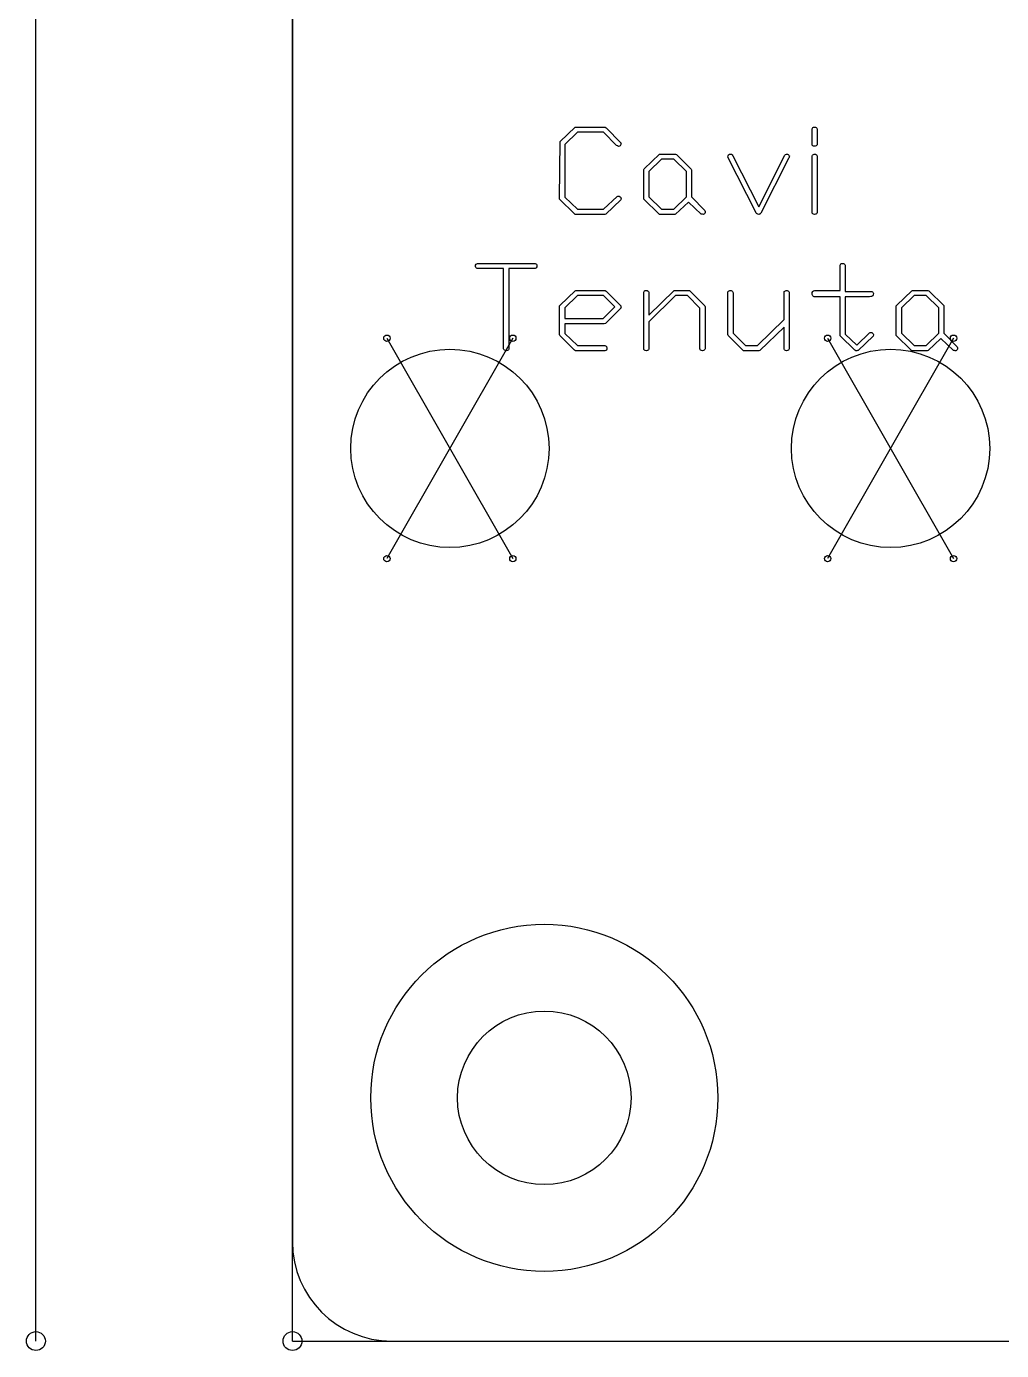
# Paper-space layout 'Sheet1' of a CAD drawing. Header units: millimetres. Extents: x 3 to 419, y -76 to 292.
# Drawn here: x 236.94 to 256.61, y 100.79 to 127.49 of the extents above; entities that cross this region are included whole.
import ezdxf

# ---------------------------------------------------------------- set-up
doc = ezdxf.new("R2010")
doc.units = ezdxf.units.MM

psp = doc.layouts.new('Sheet1')

# ---------------------------------------------------------------- linework, layer by layer
at = {"color": 7, "linetype": 'Continuous'}
for p, q in [((237.1340503, 100.976802), (237.1340503, 225.976802)), ((242.3090503, 100.976802), (242.3090503, 220.896802)), ((244.2140503, 121.201802), (246.7540503, 116.756802)), ((246.7540503, 121.201802), (244.2140503, 116.756802)), ((253.1040503, 121.201802), (255.6440503, 116.756802)), ((255.6440503, 121.201802), (253.1040503, 116.756802)), ((242.3090503, 100.976802), (347.1340503, 100.976802))]:
    psp.add_line(p, q, dxfattribs=at)
at = {"color": 7, "linetype": 'Continuous', "lineweight": 25}
for p, q in [((242.3090503, 218.896802), (242.3090503, 102.976802)), ((244.3090503, 100.976802), (345.1340503, 100.976802))]:
    psp.add_line(p, q, dxfattribs=at)
at = {"color": 7, "linetype": 'Continuous', "flags": 128}
for points in [[(248.6352716, 125.4451651), (248.9319174, 125.1446294), (248.9319174, 125.1446294), (248.9355186, 125.1341532), (248.9368282, 125.1226948), (248.9368282, 125.1226948), (248.9361734, 125.1122186), (248.9345365, 125.105671), (248.9345365, 125.105671), (248.9270067, 125.0925758), (248.9165305, 125.082427), (248.9034353, 125.0752246), (248.887721, 125.071296), (248.887721, 125.071296), (248.8638222, 125.0784984), (248.8461436, 125.0906115), (248.8461436, 125.0906115), (248.5819472, 125.3551353), (248.5819472, 125.3551353), (248.055846, 125.3551353), (248.055846, 125.3551353), (247.8037627, 125.1082901), (247.8037627, 125.1082901), (247.8037627, 124.0492127), (247.8037627, 124.0492127), (248.055846, 123.8046591), (248.055846, 123.8046591), (248.5819472, 123.8046591), (248.5819472, 123.8046591), (248.8608758, 124.0619805), (248.8608758, 124.0619805), (248.8720067, 124.0672186), (248.8854293, 124.0688555), (248.8854293, 124.0688555), (248.9024532, 124.0652544), (248.919477, 124.0547782), (248.9270067, 124.0472484), (248.9325722, 124.0384091), (248.935846, 124.0285877), (248.9368282, 124.0174567), (248.9368282, 124.0174567), (248.9319174, 123.9942127), (248.9319174, 123.9942127), (248.6297448, 123.7044805), (248.6297448, 123.7044805), (248.610102, 123.6998972), (248.610102, 123.6998972), (248.0132865, 123.6998972), (248.0132865, 123.6998972), (247.9985543, 123.7093913), (247.9985543, 123.7093913), (247.6990008, 124.003052), (247.6990008, 124.003052), (247.6990008, 124.0269508), (247.6990008, 124.0269508), (247.7111139, 125.1662365), (247.7111139, 125.1662365), (248.0103401, 125.4549865), (248.0103401, 125.4549865), (248.0250722, 125.4598972), (248.0250722, 125.4598972), (248.6182865, 125.4576055), (248.6182865, 125.4576055), (248.6353103, 125.4451651)], [(252.8800759, 125.4461472), (252.8866793, 125.4373079), (252.8915901, 125.4245401), (252.8942091, 125.4075163), (252.8951912, 125.3862365), (252.8951912, 125.3862365), (252.8951912, 125.1128734), (252.8951912, 125.1128734), (252.8909353, 125.1017425), (252.8850424, 125.0925758), (252.8781674, 125.0857008), (252.8699829, 125.0807901), (252.854596, 125.075552), (252.8428103, 125.0735877), (252.8428103, 125.0735877), (252.8198936, 125.0762067), (252.8035246, 125.0840639), (252.7937032, 125.0971591), (252.7904293, 125.1154925), (252.7904293, 125.1154925), (252.7904293, 125.4255222), (252.7904293, 125.4255222), (252.7966496, 125.4386175), (252.8061436, 125.4487663), (252.8179293, 125.4559686), (252.8329889, 125.4598972), (252.8329889, 125.4598972), (252.8480484, 125.4589151), (252.8611436, 125.4566234), (252.8716198, 125.4520401), (252.8801317, 125.4461472)], [(250.0528488, 124.9056413), (250.3550424, 124.6093615), (250.3550424, 124.6093615), (250.3599532, 124.5949567), (250.3599532, 124.5949567), (250.3599532, 124.051177), (250.3599532, 124.051177), (250.6267686, 123.7745401), (250.6267686, 123.7745401), (250.6323341, 123.7571889), (250.633971, 123.7480222), (250.633971, 123.7480222), (250.6333162, 123.7398377), (250.6316793, 123.7336175), (250.6316793, 123.7336175), (250.6261139, 123.7215044), (250.6189115, 123.7120103), (250.6100722, 123.7048079), (250.599596, 123.6998972), (250.599596, 123.6998972), (250.5828996, 123.7002246), (250.5698043, 123.7012067), (250.5596555, 123.7025163), (250.5531079, 123.7044805), (250.5531079, 123.7044805), (250.2980782, 123.9447782), (250.2980782, 123.9447782), (250.0384651, 123.7021889), (250.0384651, 123.7021889), (250.0211139, 123.6998972), (250.0211139, 123.6998972), (249.7123936, 123.6998972), (249.7123936, 123.6998972), (249.6976615, 123.7093913), (249.6976615, 123.7093913), (249.3984353, 124.005671), (249.3984353, 124.005671), (249.3961436, 124.0295698), (249.3961436, 124.0295698), (249.3961436, 124.6021591), (249.3961436, 124.6021591), (249.4059651, 124.6191829), (249.4059651, 124.6191829), (249.7107567, 124.9102246), (249.7107567, 124.9102246), (249.7258162, 124.9151353), (249.7258162, 124.9151353), (250.0328996, 124.9128436), (250.0328996, 124.9128436), (250.0528698, 124.9056413)], [(250.255147, 124.5638555), (250.0004889, 124.8103734), (250.0004889, 124.8103734), (249.7556079, 124.8103734), (249.7556079, 124.8103734), (249.5009055, 124.5661472), (249.5009055, 124.5661472), (249.5009055, 124.051177), (249.5009055, 124.051177), (249.7556079, 123.8046591), (249.7556079, 123.8046591), (250.0004889, 123.8046591), (250.0004889, 123.8046591), (250.2551912, 124.053796), (250.2551912, 124.053796), (250.2551912, 124.5638555)], [(251.179019, 124.9030222), (251.1937924, 124.8810877), (251.1937924, 124.8810877), (251.7136734, 123.8540936), (251.7136734, 123.8540936), (252.2387924, 124.8932008), (252.2387924, 124.8932008), (252.2541793, 124.9072782), (252.2754591, 124.9151353), (252.2754591, 124.9151353), (252.2944472, 124.913171), (252.3098341, 124.9066234), (252.3216198, 124.8961472), (252.329477, 124.8814151), (252.329477, 124.8814151), (252.3330782, 124.8801055), (252.3343877, 124.8778139), (252.3330782, 124.8751948), (252.329477, 124.871921), (252.329477, 124.871921), (252.329477, 124.8676651), (252.329477, 124.8647186), (252.329477, 124.8647186), (252.3284948, 124.8575163), (252.3258758, 124.8483496), (252.3212924, 124.8372186), (252.3147448, 124.823796), (252.3147448, 124.823796), (251.7542686, 123.7215044), (251.7542686, 123.7215044), (251.7464115, 123.7120103), (251.7372448, 123.7054627), (251.7267686, 123.7012067), (251.7149829, 123.6998972), (251.7149829, 123.6998972), (251.6979591, 123.7018615), (251.6838817, 123.7070996), (251.6724234, 123.7162663), (251.6635841, 123.7287067), (251.6635841, 123.7287067), (251.0932865, 124.8526055), (251.0932865, 124.8526055), (251.0968877, 124.8784686), (251.1080186, 124.8981115), (251.1158758, 124.9056413), (251.1253698, 124.9108794), (251.1355186, 124.9141532), (251.1473043, 124.9151353), (251.1473043, 124.9151353), (251.1626912, 124.9121889), (251.1790603, 124.9030222)], [(252.8787646, 124.9017127), (252.8860246, 124.8932008), (252.8912627, 124.8804329), (252.8942091, 124.8637365), (252.8951912, 124.8427841), (252.8951912, 124.8427841), (252.8951912, 123.7385282), (252.8951912, 123.7385282), (252.8925722, 123.7290341), (252.8870067, 123.7205222), (252.8788222, 123.7123377), (252.8676912, 123.7048079), (252.8676912, 123.7048079), (252.8578698, 123.7012067), (252.8428103, 123.6998972), (252.8428103, 123.6998972), (252.8208758, 123.7025163), (252.8041793, 123.7107008), (252.7982865, 123.7172484), (252.7940305, 123.7267425), (252.7914115, 123.7385282), (252.7904293, 123.7529329), (252.7904293, 123.7529329), (252.7904293, 124.8791234), (252.7904293, 124.8791234), (252.7959948, 124.8912365), (252.8048341, 124.9013853), (252.8172746, 124.9092425), (252.8329889, 124.9151353), (252.8329889, 124.9151353), (252.8595067, 124.9118615), (252.8788222, 124.9017127)], [(247.2052965, 122.7072782), (247.2184055, 122.7030222), (247.2285543, 122.6948377), (247.2357567, 122.683052), (247.2396853, 122.6673377), (247.2396853, 122.6673377), (247.2364115, 122.6408198), (247.2259353, 122.621177), (247.217096, 122.614302), (247.2043282, 122.6090639), (247.1873043, 122.6061175), (247.1660246, 122.6051353), (247.1660246, 122.6051353), (246.6723341, 122.6051353), (246.6723341, 122.6051353), (246.6723341, 120.9832901), (246.6723341, 120.9832901), (246.6667686, 120.9705222), (246.657602, 120.9607008), (246.6451615, 120.9538258), (246.6287924, 120.9498972), (246.6287924, 120.9498972), (246.6035841, 120.9525163), (246.5839412, 120.9607008), (246.5767389, 120.9675758), (246.5718282, 120.9770698), (246.5685543, 120.9895103), (246.5675722, 121.0048972), (246.5675722, 121.0048972), (246.5675722, 122.6051353), (246.5675722, 122.6051353), (246.0434353, 122.6051353), (246.0434353, 122.6051353), (246.0329591, 122.6067722), (246.0234651, 122.6116829), (246.0146258, 122.6195401), (246.0067686, 122.630671), (246.0067686, 122.630671), (246.0031674, 122.6447484), (246.0018579, 122.6562067), (246.0018579, 122.6562067), (246.004477, 122.6768317), (246.0123341, 122.6928734), (246.025102, 122.703677), (246.0434353, 122.7098972), (246.0434353, 122.7098972), (247.2053103, 122.7072782)], [(253.4454856, 122.6964746), (253.4523936, 122.6876353), (253.456977, 122.6748675), (253.4599234, 122.6578436), (253.4609055, 122.6365639), (253.4609055, 122.6365639), (253.4609055, 122.1441829), (253.4609055, 122.1441829), (253.9938817, 122.1441829), (253.9938817, 122.1441829), (254.006977, 122.1376353), (254.0171258, 122.1281413), (254.0243282, 122.1160282), (254.0282567, 122.1006413), (254.0282567, 122.1006413), (254.0246555, 122.0787067), (254.0135246, 122.0584091), (254.0040305, 122.0502246), (253.9909353, 122.0443317), (253.9732567, 122.0407305), (253.951977, 122.039421), (253.951977, 122.039421), (253.4609055, 122.039421), (253.4609055, 122.039421), (253.4609055, 121.2861175), (253.4609055, 121.2861175), (253.693346, 121.0608794), (253.693346, 121.0608794), (253.9523043, 121.3116532), (253.9523043, 121.3116532), (253.9634353, 121.3172186), (253.9768579, 121.3188555), (253.9768579, 121.3188555), (253.9938817, 121.3152544), (254.0109055, 121.3047782), (254.0184353, 121.2972484), (254.0240008, 121.2884091), (254.0272746, 121.2785877), (254.0282567, 121.2674567), (254.0282567, 121.2674567), (254.023346, 121.2442127), (254.023346, 121.2442127), (253.7178996, 120.9544805), (253.7178996, 120.9544805), (253.7077508, 120.9512067), (253.6910543, 120.9498972), (253.6910543, 120.9498972), (253.6714115, 120.9498972), (253.6714115, 120.9498972), (253.6540603, 120.9639746), (253.6540603, 120.9639746), (253.3587627, 121.248796), (253.3587627, 121.248796), (253.3561436, 121.2723675), (253.3561436, 121.2723675), (253.3561436, 122.039421), (253.3561436, 122.039421), (252.8320067, 122.039421), (252.8320067, 122.039421), (252.8215305, 122.0413853), (252.8123639, 122.0469508), (252.8045067, 122.0561175), (252.7976317, 122.0692127), (252.7976317, 122.0692127), (252.7923936, 122.0865639), (252.7904293, 122.1022782), (252.7904293, 122.1022782), (252.7937032, 122.1251948), (252.803852, 122.1454925), (252.813346, 122.1540044), (252.8280782, 122.1602246), (252.8480484, 122.1638258), (252.8732567, 122.1651353), (252.8732567, 122.1651353), (253.3561436, 122.1651353), (253.3561436, 122.1651353), (253.3561436, 122.6768317), (253.3561436, 122.6768317), (253.3613817, 122.6895996), (253.370221, 122.699421), (253.3820067, 122.7059686), (253.3970662, 122.7098972), (253.3970662, 122.7098972), (253.4124532, 122.7089151), (253.4258758, 122.7066234), (253.4366793, 122.7023675), (253.4455186, 122.6964746)], [(248.6352716, 122.1530222), (248.9319174, 121.8518317), (248.9319174, 121.8518317), (248.9355186, 121.8439746), (248.9368282, 121.8298972), (248.9368282, 121.8298972), (248.9361734, 121.8177841), (248.9345365, 121.8102544), (248.9345365, 121.8102544), (248.922096, 121.7932305), (248.922096, 121.7932305), (248.6235246, 121.4995698), (248.6235246, 121.4995698), (248.598971, 121.4946591), (248.598971, 121.4946591), (247.8037627, 121.4946591), (247.8037627, 121.4946591), (247.8037627, 121.294302), (247.8037627, 121.294302), (248.055846, 121.0546591), (248.055846, 121.0546591), (248.6133758, 121.0546591), (248.6133758, 121.0546591), (248.6254889, 121.049421), (248.6353103, 121.0432008), (248.6421853, 121.0363258), (248.6464412, 121.0284686), (248.6510246, 121.0137365), (248.6526615, 121.0022782), (248.6526615, 121.0022782), (248.6503698, 120.9793615), (248.6428401, 120.9629925), (248.630727, 120.953171), (248.6133758, 120.9498972), (248.6133758, 120.9498972), (248.0152508, 120.9498972), (248.0152508, 120.9498972), (248.0005186, 120.9593913), (248.0005186, 120.9593913), (247.7012924, 121.255671), (247.7012924, 121.255671), (247.6990008, 121.2795698), (247.6990008, 121.2795698), (247.6990008, 121.8521591), (247.6990008, 121.8521591), (247.7088222, 121.8691829), (247.7088222, 121.8691829), (248.0103401, 122.1602246), (248.0103401, 122.1602246), (248.0250722, 122.1651353), (248.0250722, 122.1651353), (248.6182865, 122.1628436), (248.6182865, 122.1628436), (248.6353103, 122.1530222)], [(248.8117609, 121.8312067), (248.5819472, 122.0603734), (248.5819472, 122.0603734), (248.055846, 122.0603734), (248.055846, 122.0603734), (247.8037627, 121.8115639), (247.8037627, 121.8115639), (247.8037627, 121.599421), (247.8037627, 121.599421), (248.5793282, 121.599421), (248.5793282, 121.599421), (248.8117686, 121.8312067)], [(250.331739, 122.1530222), (250.6274234, 121.8570698), (250.6274234, 121.8570698), (250.6323341, 121.8354627), (250.6323341, 121.8354627), (250.6323341, 120.9885282), (250.6323341, 120.9885282), (250.6261139, 120.9715044), (250.6156377, 120.9597186), (250.5999234, 120.9521889), (250.5799532, 120.9498972), (250.5799532, 120.9498972), (250.5593282, 120.9528436), (250.5423043, 120.9616829), (250.5357567, 120.9688853), (250.5311734, 120.978052), (250.5285543, 120.9891829), (250.5275722, 121.0026055), (250.5275722, 121.0026055), (250.5275722, 121.8109091), (250.5275722, 121.8109091), (250.276471, 122.0603734), (250.276471, 122.0603734), (250.0348639, 122.0603734), (250.0348639, 122.0603734), (249.5009055, 121.5352544), (249.5009055, 121.5352544), (249.5009055, 120.9882008), (249.5009055, 120.9882008), (249.4982865, 120.9790341), (249.492721, 120.9705222), (249.4845365, 120.9623377), (249.4734055, 120.9548079), (249.4734055, 120.9548079), (249.4635841, 120.9512067), (249.4485246, 120.9498972), (249.4485246, 120.9498972), (249.4265901, 120.9525163), (249.4098936, 120.9607008), (249.4040008, 120.9672484), (249.3997448, 120.9767425), (249.3971258, 120.9885282), (249.3961436, 121.0029329), (249.3961436, 121.0029329), (249.3961436, 122.1314151), (249.3961436, 122.1314151), (249.4017091, 122.1441829), (249.4112032, 122.1543317), (249.4242984, 122.1612067), (249.4409948, 122.1651353), (249.4409948, 122.1651353), (249.4639115, 122.1621889), (249.483227, 122.1526948), (249.4910841, 122.1441829), (249.4966496, 122.1317425), (249.4999234, 122.1143913), (249.5009055, 122.0931115), (249.5009055, 122.0931115), (249.5009055, 121.6698079), (249.5009055, 121.6698079), (250.0067091, 122.1651353), (250.0067091, 122.1651353), (250.3147746, 122.1628436), (250.3147746, 122.1628436), (250.3317984, 122.1530222)], [(251.1813436, 122.1517127), (251.1885543, 122.1432008), (251.1937924, 122.1304329), (251.1970662, 122.1137365), (251.1980484, 122.0931115), (251.1980484, 122.0931115), (251.1980484, 121.3018317), (251.1980484, 121.3018317), (251.4491496, 121.0546591), (251.4491496, 121.0546591), (251.6907567, 121.0546591), (251.6907567, 121.0546591), (252.2247151, 121.5823972), (252.2247151, 121.5823972), (252.2247151, 122.1291234), (252.2247151, 122.1291234), (252.2302805, 122.1412365), (252.2391198, 122.1513853), (252.2515603, 122.1592425), (252.2672746, 122.1651353), (252.2672746, 122.1651353), (252.2901912, 122.1621889), (252.3144174, 122.1530222), (252.3144174, 122.1530222), (252.3209651, 122.1438555), (252.3258758, 122.1307603), (252.3284948, 122.1137365), (252.329477, 122.0927841), (252.329477, 122.0927841), (252.329477, 120.9885282), (252.329477, 120.9885282), (252.3232567, 120.9715044), (252.3127805, 120.9597186), (252.2970662, 120.9521889), (252.277096, 120.9498972), (252.277096, 120.9498972), (252.256471, 120.9528436), (252.2394472, 120.9616829), (252.2328996, 120.9685579), (252.2283162, 120.9777246), (252.2256972, 120.9885282), (252.2247151, 121.0016234), (252.2247151, 121.0016234), (252.2247151, 121.4213258), (252.2247151, 121.4213258), (251.7336436, 120.9521889), (251.7336436, 120.9521889), (251.7162924, 120.9498972), (251.7162924, 120.9498972), (251.4085543, 120.9498972), (251.4085543, 120.9498972), (251.3938222, 120.9593913), (251.3938222, 120.9593913), (251.0981972, 121.255671), (251.0981972, 121.255671), (251.0932865, 121.2795698), (251.0932865, 121.2795698), (251.0932865, 122.1337067), (251.0932865, 122.1337067), (251.0985246, 122.1438555), (251.1073639, 122.1526948), (251.1191496, 122.1595698), (251.1342091, 122.1651353), (251.1342091, 122.1651353), (251.1486139, 122.1641532), (251.1613817, 122.1618615), (251.1721853, 122.1576055), (251.181352, 122.1517127)], [(255.1442776, 122.1556413), (255.446471, 121.8593615), (255.446471, 121.8593615), (255.4513817, 121.8449567), (255.4513817, 121.8449567), (255.4513817, 121.301177), (255.4513817, 121.301177), (255.7181972, 121.0245401), (255.7181972, 121.0245401), (255.7237627, 121.0071889), (255.7253996, 120.9980222), (255.7253996, 120.9980222), (255.7247448, 120.9898377), (255.7231079, 120.9836175), (255.7231079, 120.9836175), (255.7175424, 120.9715044), (255.7103401, 120.9620103), (255.7015008, 120.9548079), (255.6910246, 120.9498972), (255.6910246, 120.9498972), (255.6743282, 120.9502246), (255.6612329, 120.9512067), (255.6510841, 120.9525163), (255.6445365, 120.9544805), (255.6445365, 120.9544805), (255.3895067, 121.1947782), (255.3895067, 121.1947782), (255.1298936, 120.9521889), (255.1298936, 120.9521889), (255.1125424, 120.9498972), (255.1125424, 120.9498972), (254.8038222, 120.9498972), (254.8038222, 120.9498972), (254.7890901, 120.9593913), (254.7890901, 120.9593913), (254.4898639, 121.255671), (254.4898639, 121.255671), (254.4875722, 121.2795698), (254.4875722, 121.2795698), (254.4875722, 121.8521591), (254.4875722, 121.8521591), (254.4973936, 121.8691829), (254.4973936, 121.8691829), (254.8021853, 122.1602246), (254.8021853, 122.1602246), (254.8172448, 122.1651353), (254.8172448, 122.1651353), (255.1243282, 122.1628436), (255.1243282, 122.1628436), (255.1442984, 122.1556413)], [(255.3465757, 121.8138555), (255.0919174, 122.0603734), (255.0919174, 122.0603734), (254.8470365, 122.0603734), (254.8470365, 122.0603734), (254.5923341, 121.8161472), (254.5923341, 121.8161472), (254.5923341, 121.301177), (254.5923341, 121.301177), (254.8470365, 121.0546591), (254.8470365, 121.0546591), (255.0919174, 121.0546591), (255.0919174, 121.0546591), (255.3466198, 121.303796), (255.3466198, 121.303796), (255.3466198, 121.8138555)]]:
    psp.add_lwpolyline(points, dxfattribs=at)
at = {"color": 7, "linetype": 'Continuous'}
for centre, radius in [((244.2140503, 121.201802), 0.0635), ((246.7540503, 121.201802), 0.0635), ((253.1040503, 121.201802), 0.0635), ((255.6440503, 121.201802), 0.0635), ((245.4840503, 118.979302), 2), ((254.3740503, 118.979302), 2), ((244.2140503, 116.756802), 0.0635), ((246.7540503, 116.756802), 0.0635), ((253.1040503, 116.756802), 0.0635), ((255.6440503, 116.756802), 0.0635), ((247.3890503, 105.881802), 3.5), ((237.1340503, 100.976802), 0.1905), ((242.3090503, 100.976802), 0.1905), ((242.3090503, 100.976802), 0.1905)]:
    psp.add_circle(centre, radius, dxfattribs=at)
at = {"color": 7, "linetype": 'Continuous', "lineweight": 25}
for centre, radius in [((245.4840503, 118.979302), 2), ((254.3740503, 118.979302), 2), ((247.3890503, 105.881802), 1.75)]:
    psp.add_circle(centre, radius, dxfattribs=at)
psp.add_arc((244.3090503, 102.976802), 2, 180, 270, dxfattribs=at)

doc.saveas('drawing.dxf')
